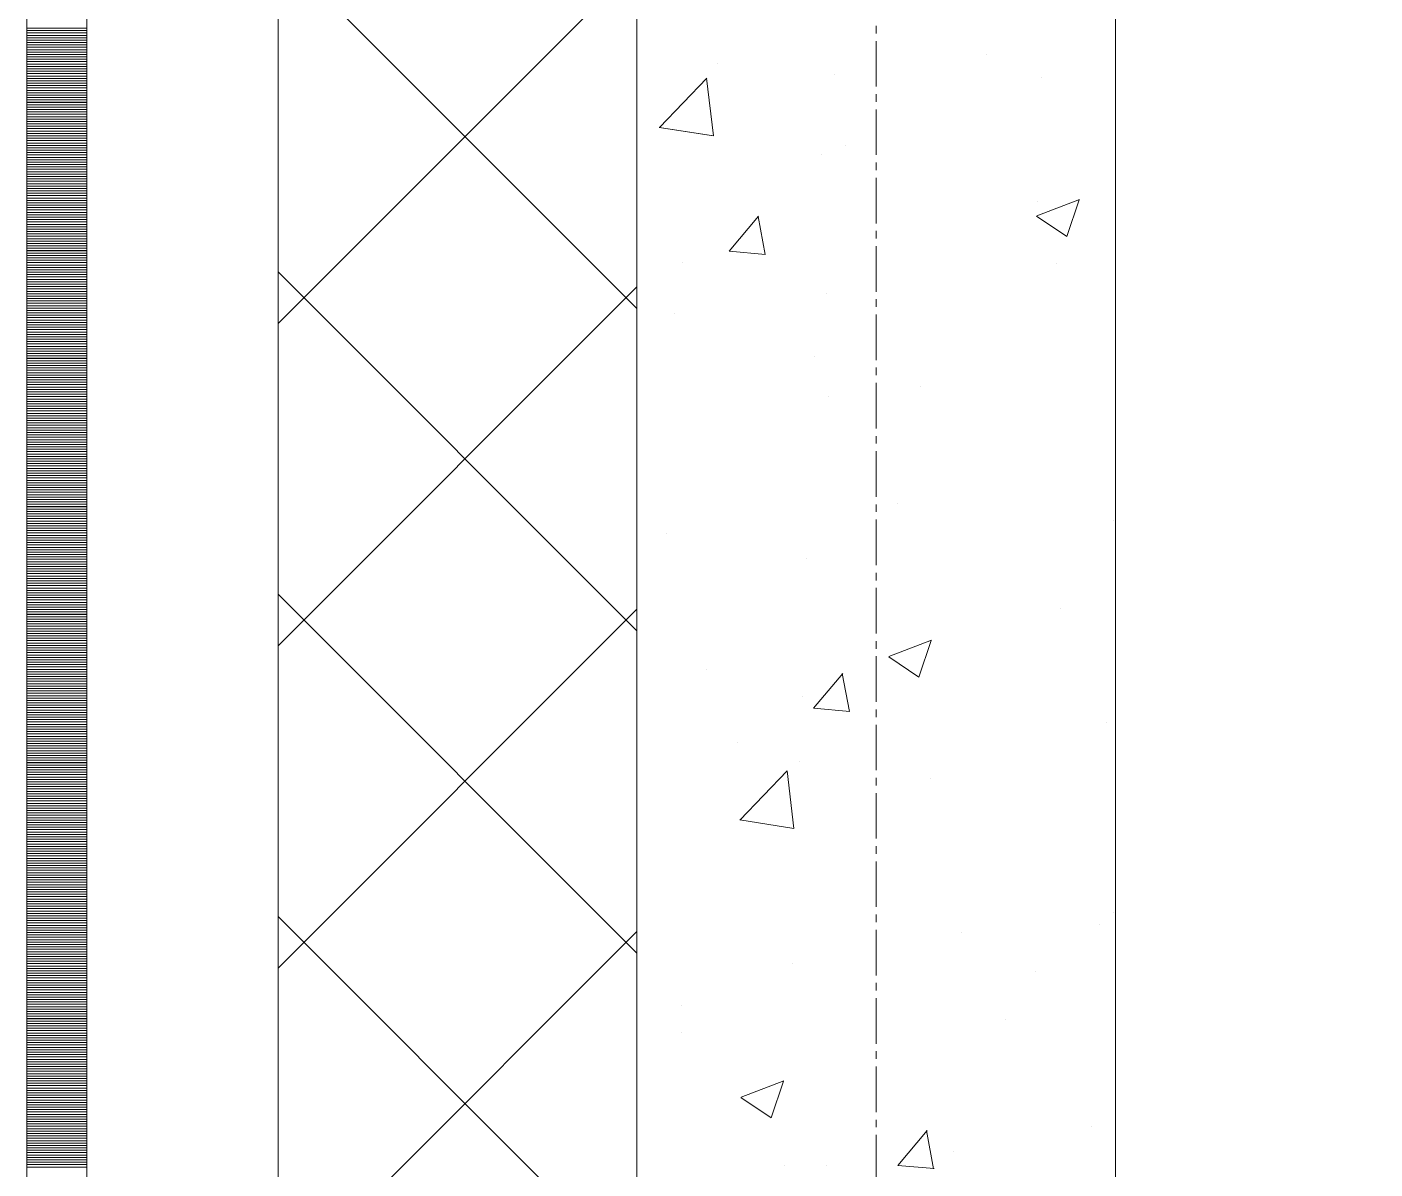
# Model space of a CAD drawing. Header units: millimetres. Extents: x 470010 to 1231400, y -134005 to 421770.
# Drawn here: x 806168 to 806731, y 152996 to 153473 of the extents above; entities that cross this region are included whole.
import ezdxf
from ezdxf.enums import TextEntityAlignment as Align

# ---------------------------------------------------------------- set-up
doc = ezdxf.new("R2010")
doc.units = ezdxf.units.MM
doc.linetypes.add('CENTER2', pattern=[28.575, 19.05, -3.175, 3.175, -3.175])
doc.linetypes.add('DASHED', pattern=[19.05, 12.7, -6.35])
doc.layers.get('Defpoints').update_dxf_attribs({"color": 140})
doc.layers.add('АР_Делит', color=120, linetype='Continuous', lineweight=0, plot=False)
for name, color, linetype, lineweight in [('АР_Стены ПЕНОблок', 52, 'Continuous', 20), ('АР_Тонкая', 254, 'Continuous', 5), ('АР_Утеплитель', 31, 'Continuous', 0), ('АР_Штриховка', 8, 'Continuous', 0)]:
    doc.layers.add(name, color=color, linetype=linetype, lineweight=lineweight)
doc.layers.add('РД_Оси_100', color=7, linetype='Continuous', lineweight=0, true_color=0x525252)
doc.styles.add('style1', font='ARIALN.TTF')

# ---------------------------------------------------------------- blocks, each defined once
blk = doc.blocks.new('СОШ_2200_АР_ОСИ_М100_28.05.24')
at = {"layer": 'АР_Делит', "color": 251, "linetype": 'DASHED', "true_color": 0x636466}
blk.add_lwpolyline([(114955, 135155), (114955, -355), (93595.036, -355), (93595.036, 13855), (94145, 13855), (94145, 68320), (66055, 68320), (66055, 13857.73), (83455, 13857.73), (83455, -355), (45245, -355), (45245, 13145), (44695, 13145), (44695, 26755), (45245, 26755), (45245, 68320), (20455, 68320), (20455, 26755), (27955, 26755), (27955, 13145), (-355, 13145), (-355, 100855)], dxfattribs=at)
at = {"layer": 'РД_Оси_100', "color": 251, "linetype": 'CENTER2', "true_color": 0x636466}
blk.add_line((0, -6155), (0, 139938.679), dxfattribs=at)
blk = doc.blocks.new('A$C9108343f')
at = {"layer": 'АР_Стены ПЕНОблок', "color": 18, "linetype": 'Continuous', "lineweight": 20, "true_color": 0x000000}
for p, q in [((140704.09, 313879.49), (140704.09, 237679.49)), ((140904.09, 237679.49), (140904.09, 313879.49))]:
    blk.add_line(p, q, dxfattribs=at)
at = {"layer": 'АР_Тонкая', "color": 18, "linetype": 'Continuous', "lineweight": 5, "true_color": 0x000000}
for p, q in [((140449.09, 313879.49), (140449.09, 237679.49)), ((140474.09, 313879.49), (140474.09, 237679.49)), ((140474.09, 237679.49), (140474.09, 313879.49)), ((140554.09, 237679.49), (140554.09, 313879.49))]:
    blk.add_line(p, q, dxfattribs=at)
at = {"layer": 'АР_Утеплитель', "color": 18, "linetype": 'Continuous', "lineweight": 0, "true_color": 0x000000}
for p, q in [((140554.09, 313879.49), (140554.09, 237679.49)), ((140704.09, 237679.49), (140704.09, 313879.49))]:
    blk.add_line(p, q, dxfattribs=at)
at = {"layer": 'АР_Штриховка', "color": 18, "linetype": 'Continuous', "lineweight": 0, "true_color": 0x000000}
for p, q in [((140704.09, 253722.06), (140554.09, 253872.06)), ((140554.09, 253715.77), (140704.09, 253865.77)), ((140449.09, 253839.24), (140474.09, 253839.24)), ((140449.09, 253838.24), (140474.09, 253838.24)), ((140449.09, 253837.24), (140474.09, 253837.24)), ((140449.09, 253836.24), (140474.09, 253836.24)), ((140449.09, 253835.24), (140474.09, 253835.24)), ((140449.09, 253834.24), (140474.09, 253834.24)), ((140449.09, 253833.24), (140474.09, 253833.24)), ((140449.09, 253832.24), (140474.09, 253832.24)), ((140449.09, 253831.24), (140474.09, 253831.24)), ((140449.09, 253830.24), (140474.09, 253830.24)), ((140449.09, 253829.24), (140474.09, 253829.24)), ((140449.09, 253828.24), (140474.09, 253828.24)), ((140850.26, 253828.39), (140850.26, 253828.39)), ((140449.09, 253827.24), (140474.09, 253827.24)), ((140449.09, 253826.24), (140474.09, 253826.24)), ((140449.09, 253825.24), (140474.09, 253825.24)), ((140449.09, 253824.24), (140474.09, 253824.24)), ((140449.09, 253823.24), (140474.09, 253823.24)), ((140449.09, 253822.24), (140474.09, 253822.24)), ((140737.58, 253824.49), (140737.58, 253824.49)), ((140449.09, 253821.24), (140474.09, 253821.24)), ((140449.09, 253820.24), (140474.09, 253820.24)), ((140449.09, 253819.24), (140474.09, 253819.24)), ((140449.09, 253818.24), (140474.09, 253818.24)), ((140449.09, 253817.24), (140474.09, 253817.24)), ((140713.47, 253797.7), (140733.26, 253818.32)), ((140736.03, 253794.2), (140733.22, 253818.32)), ((140786.67, 253820.02), (140786.67, 253820.02)), ((140873.17, 253818.76), (140873.17, 253818.76)), ((140449.09, 253816.24), (140474.09, 253816.24)), ((140449.09, 253815.24), (140474.09, 253815.24)), ((140449.09, 253814.24), (140474.09, 253814.24)), ((140449.09, 253813.24), (140474.09, 253813.24)), ((140449.09, 253812.24), (140474.09, 253812.24)), ((140449.09, 253811.24), (140474.09, 253811.24)), ((140449.09, 253810.24), (140474.09, 253810.24)), ((140449.09, 253809.24), (140474.09, 253809.24)), ((140449.09, 253808.24), (140474.09, 253808.24)), ((140449.09, 253807.24), (140474.09, 253807.24)), ((140449.09, 253806.24), (140474.09, 253806.24)), ((140449.09, 253805.24), (140474.09, 253805.24)), ((140449.09, 253804.24), (140474.09, 253804.24)), ((140449.09, 253803.24), (140474.09, 253803.24)), ((140449.09, 253802.24), (140474.09, 253802.24)), ((140449.09, 253801.24), (140474.09, 253801.24)), ((140449.09, 253800.24), (140474.09, 253800.24)), ((140449.09, 253799.24), (140474.09, 253799.24)), ((140449.09, 253798.24), (140474.09, 253798.24)), ((140449.09, 253797.24), (140474.09, 253797.24)), ((140449.09, 253796.24), (140474.09, 253796.24)), ((140449.09, 253795.24), (140474.09, 253795.24)), ((140449.09, 253794.24), (140474.09, 253794.24)), ((140713.45, 253797.76), (140736.04, 253794.26)), ((140449.09, 253793.24), (140474.09, 253793.24)), ((140449.09, 253792.24), (140474.09, 253792.24)), ((140449.09, 253791.24), (140474.09, 253791.24)), ((140449.09, 253790.24), (140474.09, 253790.24)), ((140449.09, 253789.24), (140474.09, 253789.24)), ((140791.14, 253790.37), (140791.14, 253790.37)), ((140449.09, 253788.24), (140474.09, 253788.24)), ((140449.09, 253787.24), (140474.09, 253787.24)), ((140449.09, 253786.24), (140474.09, 253786.24)), ((140449.09, 253785.24), (140474.09, 253785.24)), ((140449.09, 253784.24), (140474.09, 253784.24)), ((140449.09, 253783.24), (140474.09, 253783.24)), ((140781.31, 253786.49), (140781.31, 253786.49)), ((140449.09, 253782.24), (140474.09, 253782.24)), ((140449.09, 253781.24), (140474.09, 253781.24)), ((140449.09, 253780.24), (140474.09, 253780.24)), ((140449.09, 253779.24), (140474.09, 253779.24)), ((140449.09, 253778.24), (140474.09, 253778.24)), ((140449.09, 253777.24), (140474.09, 253777.24)), ((140449.09, 253776.24), (140474.09, 253776.24)), ((140449.09, 253775.24), (140474.09, 253775.24)), ((140449.09, 253774.24), (140474.09, 253774.24)), ((140449.09, 253773.24), (140474.09, 253773.24)), ((140449.09, 253772.24), (140474.09, 253772.24)), ((140449.09, 253771.24), (140474.09, 253771.24)), ((140449.09, 253770.24), (140474.09, 253770.24)), ((140449.09, 253769.24), (140474.09, 253769.24)), ((140449.09, 253768.24), (140474.09, 253768.24)), ((140449.09, 253767.24), (140474.09, 253767.24)), ((140449.09, 253766.24), (140474.09, 253766.24)), ((140871.25, 253760.82), (140889.03, 253767.65)), ((140871.43, 253766.6), (140871.43, 253766.6)), ((140883.8, 253752.11), (140888.95, 253767.46)), ((140449.09, 253765.24), (140474.09, 253765.24)), ((140449.09, 253764.24), (140474.09, 253764.24)), ((140449.09, 253763.24), (140474.09, 253763.24)), ((140449.09, 253762.24), (140474.09, 253762.24)), ((140449.09, 253761.24), (140474.09, 253761.24)), ((140449.09, 253760.24), (140474.09, 253760.24)), ((140742.68, 253746.03), (140754.92, 253760.63)), ((140757.64, 253744.66), (140754.71, 253760.58)), ((140871.16, 253760.64), (140883.8, 253752.12)), ((140449.09, 253759.24), (140474.09, 253759.24)), ((140449.09, 253758.24), (140474.09, 253758.24)), ((140449.09, 253757.24), (140474.09, 253757.24)), ((140449.09, 253756.24), (140474.09, 253756.24)), ((140449.09, 253755.24), (140474.09, 253755.24)), ((140449.09, 253754.24), (140474.09, 253754.24)), ((140449.09, 253753.24), (140474.09, 253753.24)), ((140449.09, 253752.24), (140474.09, 253752.24)), ((140449.09, 253751.24), (140474.09, 253751.24)), ((140449.09, 253750.24), (140474.09, 253750.24)), ((140449.09, 253749.24), (140474.09, 253749.24)), ((140449.09, 253748.24), (140474.09, 253748.24)), ((140449.09, 253747.24), (140474.09, 253747.24)), ((140449.09, 253746.24), (140474.09, 253746.24)), ((140449.09, 253745.24), (140474.09, 253745.24)), ((140449.09, 253744.24), (140474.09, 253744.24)), ((140449.09, 253743.24), (140474.09, 253743.24)), ((140742.67, 253746.02), (140757.86, 253744.7)), ((140449.09, 253742.24), (140474.09, 253742.24)), ((140449.09, 253741.24), (140474.09, 253741.24)), ((140449.09, 253740.24), (140474.09, 253740.24)), ((140449.09, 253739.24), (140474.09, 253739.24)), ((140449.09, 253738.24), (140474.09, 253738.24)), ((140723.3, 253741.17), (140723.3, 253741.17)), ((140879.64, 253740.87), (140879.64, 253740.87)), ((140449.09, 253737.24), (140474.09, 253737.24)), ((140449.09, 253736.24), (140474.09, 253736.24)), ((140449.09, 253735.24), (140474.09, 253735.24)), ((140449.09, 253734.24), (140474.09, 253734.24)), ((140449.09, 253733.24), (140474.09, 253733.24)), ((140449.09, 253732.24), (140474.09, 253732.24)), ((140704.09, 253587.36), (140554.09, 253737.36)), ((140449.09, 253731.24), (140474.09, 253731.24)), ((140449.09, 253730.24), (140474.09, 253730.24)), ((140449.09, 253729.24), (140474.09, 253729.24)), ((140449.09, 253728.24), (140474.09, 253728.24)), ((140449.09, 253727.24), (140474.09, 253727.24)), ((140554.09, 253581.07), (140704.09, 253731.07)), ((140783.44, 253728.21), (140783.44, 253728.21)), ((140449.09, 253726.24), (140474.09, 253726.24)), ((140449.09, 253725.24), (140474.09, 253725.24)), ((140449.09, 253724.24), (140474.09, 253724.24)), ((140449.09, 253723.24), (140474.09, 253723.24)), ((140449.09, 253722.24), (140474.09, 253722.24)), ((140449.09, 253721.24), (140474.09, 253721.24)), ((140449.09, 253720.24), (140474.09, 253720.24)), ((140449.09, 253719.24), (140474.09, 253719.24)), ((140449.09, 253718.24), (140474.09, 253718.24)), ((140449.09, 253717.24), (140474.09, 253717.24)), ((140449.09, 253716.24), (140474.09, 253716.24)), ((140449.09, 253715.24), (140474.09, 253715.24)), ((140719.85, 253719.84), (140719.85, 253719.84)), ((140449.09, 253714.24), (140474.09, 253714.24)), ((140449.09, 253713.24), (140474.09, 253713.24)), ((140449.09, 253712.24), (140474.09, 253712.24)), ((140449.09, 253711.24), (140474.09, 253711.24)), ((140449.09, 253710.24), (140474.09, 253710.24)), ((140449.09, 253709.24), (140474.09, 253709.24)), ((140449.09, 253708.24), (140474.09, 253708.24)), ((140449.09, 253707.24), (140474.09, 253707.24)), ((140449.09, 253706.24), (140474.09, 253706.24)), ((140449.09, 253705.24), (140474.09, 253705.24)), ((140449.09, 253704.24), (140474.09, 253704.24)), ((140449.09, 253703.24), (140474.09, 253703.24)), ((140449.09, 253702.24), (140474.09, 253702.24)), ((140449.09, 253701.24), (140474.09, 253701.24)), ((140449.09, 253700.24), (140474.09, 253700.24)), ((140449.09, 253699.24), (140474.09, 253699.24)), ((140449.09, 253698.24), (140474.09, 253698.24)), ((140778.22, 253701.94), (140778.22, 253701.94)), ((140449.09, 253697.24), (140474.09, 253697.24)), ((140449.09, 253696.24), (140474.09, 253696.24)), ((140449.09, 253695.24), (140474.09, 253695.24)), ((140449.09, 253694.24), (140474.09, 253694.24)), ((140449.09, 253693.24), (140474.09, 253693.24)), ((140449.09, 253692.24), (140474.09, 253692.24)), ((140449.09, 253691.24), (140474.09, 253691.24)), ((140449.09, 253690.24), (140474.09, 253690.24)), ((140449.09, 253689.24), (140474.09, 253689.24)), ((140449.09, 253688.24), (140474.09, 253688.24)), ((140449.09, 253687.24), (140474.09, 253687.24)), ((140822.64, 253689.65), (140822.64, 253689.65)), ((140449.09, 253686.24), (140474.09, 253686.24)), ((140449.09, 253685.24), (140474.09, 253685.24)), ((140449.09, 253684.24), (140474.09, 253684.24)), ((140449.09, 253683.24), (140474.09, 253683.24)), ((140449.09, 253682.24), (140474.09, 253682.24)), ((140449.09, 253681.24), (140474.09, 253681.24)), ((140784.16, 253685.4), (140784.16, 253685.4)), ((140449.09, 253680.24), (140474.09, 253680.24)), ((140449.09, 253679.24), (140474.09, 253679.24)), ((140449.09, 253678.24), (140474.09, 253678.24)), ((140449.09, 253677.24), (140474.09, 253677.24)), ((140449.09, 253676.24), (140474.09, 253676.24)), ((140449.09, 253675.24), (140474.09, 253675.24)), ((140449.09, 253674.24), (140474.09, 253674.24)), ((140449.09, 253673.24), (140474.09, 253673.24)), ((140449.09, 253672.24), (140474.09, 253672.24)), ((140449.09, 253671.24), (140474.09, 253671.24)), ((140449.09, 253670.24), (140474.09, 253670.24)), ((140449.09, 253669.24), (140474.09, 253669.24)), ((140449.09, 253668.24), (140474.09, 253668.24)), ((140449.09, 253667.24), (140474.09, 253667.24)), ((140449.09, 253666.24), (140474.09, 253666.24)), ((140449.09, 253665.24), (140474.09, 253665.24)), ((140449.09, 253664.24), (140474.09, 253664.24)), ((140449.09, 253663.24), (140474.09, 253663.24)), ((140449.09, 253662.24), (140474.09, 253662.24)), ((140449.09, 253661.24), (140474.09, 253661.24)), ((140449.09, 253660.24), (140474.09, 253660.24)), ((140449.09, 253659.24), (140474.09, 253659.24)), ((140449.09, 253658.24), (140474.09, 253658.24)), ((140449.09, 253657.24), (140474.09, 253657.24)), ((140449.09, 253656.24), (140474.09, 253656.24)), ((140449.09, 253655.24), (140474.09, 253655.24)), ((140449.09, 253654.24), (140474.09, 253654.24)), ((140449.09, 253653.24), (140474.09, 253653.24)), ((140449.09, 253652.24), (140474.09, 253652.24)), ((140449.09, 253651.24), (140474.09, 253651.24)), ((140449.09, 253650.24), (140474.09, 253650.24)), ((140449.09, 253649.24), (140474.09, 253649.24)), ((140449.09, 253648.24), (140474.09, 253648.24)), ((140449.09, 253647.24), (140474.09, 253647.24)), ((140449.09, 253646.24), (140474.09, 253646.24)), ((140449.09, 253645.24), (140474.09, 253645.24)), ((140449.09, 253644.24), (140474.09, 253644.24)), ((140449.09, 253643.24), (140474.09, 253643.24)), ((140449.09, 253642.24), (140474.09, 253642.24)), ((140449.09, 253641.24), (140474.09, 253641.24)), ((140449.09, 253640.24), (140474.09, 253640.24)), ((140449.09, 253639.24), (140474.09, 253639.24)), ((140449.09, 253638.24), (140474.09, 253638.24)), ((140449.09, 253637.24), (140474.09, 253637.24)), ((140449.09, 253636.24), (140474.09, 253636.24)), ((140812.82, 253640.69), (140812.82, 253640.69)), ((140449.09, 253635.24), (140474.09, 253635.24)), ((140449.09, 253634.24), (140474.09, 253634.24)), ((140449.09, 253633.24), (140474.09, 253633.24)), ((140449.09, 253632.24), (140474.09, 253632.24)), ((140449.09, 253631.24), (140474.09, 253631.24)), ((140903.43, 253633.64), (140903.43, 253633.64)), ((140449.09, 253630.24), (140474.09, 253630.24)), ((140449.09, 253629.24), (140474.09, 253629.24)), ((140449.09, 253628.24), (140474.09, 253628.24)), ((140449.09, 253627.24), (140474.09, 253627.24)), ((140449.09, 253626.24), (140474.09, 253626.24)), ((140449.09, 253625.24), (140474.09, 253625.24)), ((140716.62, 253628.03), (140716.62, 253628.03)), ((140449.09, 253624.24), (140474.09, 253624.24)), ((140449.09, 253623.24), (140474.09, 253623.24)), ((140449.09, 253622.24), (140474.09, 253622.24)), ((140449.09, 253621.24), (140474.09, 253621.24)), ((140449.09, 253620.24), (140474.09, 253620.24)), ((140449.09, 253619.24), (140474.09, 253619.24)), ((140449.09, 253618.24), (140474.09, 253618.24)), ((140449.09, 253617.24), (140474.09, 253617.24)), ((140449.09, 253616.24), (140474.09, 253616.24)), ((140449.09, 253615.24), (140474.09, 253615.24)), ((140449.09, 253614.24), (140474.09, 253614.24)), ((140775.13, 253617.38), (140775.13, 253617.38)), ((140449.09, 253613.24), (140474.09, 253613.24)), ((140449.09, 253612.24), (140474.09, 253612.24)), ((140449.09, 253611.24), (140474.09, 253611.24)), ((140449.09, 253610.24), (140474.09, 253610.24)), ((140449.09, 253609.24), (140474.09, 253609.24)), ((140449.09, 253608.24), (140474.09, 253608.24)), ((140449.09, 253607.24), (140474.09, 253607.24)), ((140449.09, 253606.24), (140474.09, 253606.24)), ((140449.09, 253605.24), (140474.09, 253605.24)), ((140449.09, 253604.24), (140474.09, 253604.24)), ((140449.09, 253603.24), (140474.09, 253603.24)), ((140704.09, 253452.65), (140554.09, 253602.65)), ((140449.09, 253602.24), (140474.09, 253602.24)), ((140449.09, 253601.24), (140474.09, 253601.24)), ((140449.09, 253600.24), (140474.09, 253600.24)), ((140449.09, 253599.24), (140474.09, 253599.24)), ((140449.09, 253598.24), (140474.09, 253598.24)), ((140449.09, 253597.24), (140474.09, 253597.24)), ((140449.09, 253596.24), (140474.09, 253596.24)), ((140449.09, 253595.24), (140474.09, 253595.24)), ((140449.09, 253594.24), (140474.09, 253594.24)), ((140449.09, 253593.24), (140474.09, 253593.24)), ((140449.09, 253592.24), (140474.09, 253592.24)), ((140449.09, 253591.24), (140474.09, 253591.24)), ((140554.09, 253446.37), (140704.09, 253596.37)), ((140881.17, 253596.51), (140881.17, 253596.51)), ((140449.09, 253590.24), (140474.09, 253590.24)), ((140449.09, 253589.24), (140474.09, 253589.24)), ((140449.09, 253588.24), (140474.09, 253588.24)), ((140449.09, 253587.24), (140474.09, 253587.24)), ((140449.09, 253586.24), (140474.09, 253586.24)), ((140449.09, 253585.24), (140474.09, 253585.24)), ((140449.09, 253584.24), (140474.09, 253584.24)), ((140449.09, 253583.24), (140474.09, 253583.24)), ((140449.09, 253582.24), (140474.09, 253582.24)), ((140449.09, 253581.24), (140474.09, 253581.24)), ((140449.09, 253580.24), (140474.09, 253580.24)), ((140809.44, 253576.64), (140827.23, 253583.46)), ((140822, 253567.93), (140827.15, 253583.28)), ((140449.09, 253579.24), (140474.09, 253579.24)), ((140449.09, 253578.24), (140474.09, 253578.24)), ((140449.09, 253577.24), (140474.09, 253577.24)), ((140449.09, 253576.24), (140474.09, 253576.24)), ((140449.09, 253575.24), (140474.09, 253575.24)), ((140449.09, 253574.24), (140474.09, 253574.24)), ((140809.36, 253576.45), (140821.99, 253567.93)), ((140449.09, 253573.24), (140474.09, 253573.24)), ((140449.09, 253572.24), (140474.09, 253572.24)), ((140449.09, 253571.24), (140474.09, 253571.24)), ((140449.09, 253570.24), (140474.09, 253570.24)), ((140449.09, 253569.24), (140474.09, 253569.24)), ((140733.04, 253571.09), (140733.04, 253571.09)), ((140777.92, 253554.98), (140790.16, 253569.57)), ((140792.89, 253553.6), (140789.95, 253569.52)), ((140449.09, 253568.24), (140474.09, 253568.24)), ((140449.09, 253567.24), (140474.09, 253567.24)), ((140449.09, 253566.24), (140474.09, 253566.24)), ((140449.09, 253565.24), (140474.09, 253565.24)), ((140449.09, 253564.24), (140474.09, 253564.24)), ((140449.09, 253563.24), (140474.09, 253563.24)), ((140449.09, 253562.24), (140474.09, 253562.24)), ((140449.09, 253561.24), (140474.09, 253561.24)), ((140449.09, 253560.24), (140474.09, 253560.24)), ((140449.09, 253559.24), (140474.09, 253559.24)), ((140449.09, 253558.24), (140474.09, 253558.24)), ((140449.09, 253557.24), (140474.09, 253557.24)), ((140773.18, 253559.86), (140773.18, 253559.86)), ((140449.09, 253556.24), (140474.09, 253556.24)), ((140449.09, 253555.24), (140474.09, 253555.24)), ((140449.09, 253554.24), (140474.09, 253554.24)), ((140449.09, 253553.24), (140474.09, 253553.24)), ((140449.09, 253552.24), (140474.09, 253552.24)), ((140777.92, 253554.97), (140793.1, 253553.64)), ((140449.09, 253551.24), (140474.09, 253551.24)), ((140449.09, 253550.24), (140474.09, 253550.24)), ((140449.09, 253549.24), (140474.09, 253549.24)), ((140449.09, 253548.24), (140474.09, 253548.24)), ((140449.09, 253547.24), (140474.09, 253547.24)), ((140449.09, 253546.24), (140474.09, 253546.24)), ((140900.34, 253549.09), (140900.34, 253549.09)), ((140449.09, 253545.24), (140474.09, 253545.24)), ((140449.09, 253544.24), (140474.09, 253544.24)), ((140449.09, 253543.24), (140474.09, 253543.24)), ((140449.09, 253542.24), (140474.09, 253542.24)), ((140449.09, 253541.24), (140474.09, 253541.24)), ((140746, 253540.51), (140746, 253540.51)), ((140449.09, 253540.24), (140474.09, 253540.24)), ((140449.09, 253539.24), (140474.09, 253539.24)), ((140449.09, 253538.24), (140474.09, 253538.24)), ((140449.09, 253537.24), (140474.09, 253537.24)), ((140449.09, 253536.24), (140474.09, 253536.24)), ((140449.09, 253535.24), (140474.09, 253535.24)), ((140449.09, 253534.24), (140474.09, 253534.24)), ((140449.09, 253533.24), (140474.09, 253533.24)), ((140449.09, 253532.24), (140474.09, 253532.24)), ((140449.09, 253531.24), (140474.09, 253531.24)), ((140449.09, 253530.24), (140474.09, 253530.24)), ((140449.09, 253529.24), (140474.09, 253529.24)), ((140772.04, 253532.83), (140772.04, 253532.83)), ((140449.09, 253528.24), (140474.09, 253528.24)), ((140449.09, 253527.24), (140474.09, 253527.24)), ((140449.09, 253526.24), (140474.09, 253526.24)), ((140449.09, 253525.24), (140474.09, 253525.24)), ((140449.09, 253524.24), (140474.09, 253524.24)), ((140747.15, 253508.23), (140766.93, 253528.85)), ((140769.7, 253504.73), (140766.89, 253528.85)), ((140826.73, 253525.74), (140826.73, 253525.74)), ((140449.09, 253523.24), (140474.09, 253523.24)), ((140449.09, 253522.24), (140474.09, 253522.24)), ((140449.09, 253521.24), (140474.09, 253521.24)), ((140449.09, 253520.24), (140474.09, 253520.24)), ((140449.09, 253519.24), (140474.09, 253519.24)), ((140449.09, 253518.24), (140474.09, 253518.24)), ((140449.09, 253517.24), (140474.09, 253517.24)), ((140449.09, 253516.24), (140474.09, 253516.24)), ((140449.09, 253515.24), (140474.09, 253515.24)), ((140449.09, 253514.24), (140474.09, 253514.24)), ((140449.09, 253513.24), (140474.09, 253513.24)), ((140449.09, 253512.24), (140474.09, 253512.24)), ((140449.09, 253511.24), (140474.09, 253511.24)), ((140449.09, 253510.24), (140474.09, 253510.24)), ((140449.09, 253509.24), (140474.09, 253509.24)), ((140449.09, 253508.24), (140474.09, 253508.24)), ((140449.09, 253507.24), (140474.09, 253507.24)), ((140747.12, 253508.29), (140769.71, 253504.79)), ((140449.09, 253506.24), (140474.09, 253506.24)), ((140449.09, 253505.24), (140474.09, 253505.24)), ((140449.09, 253504.24), (140474.09, 253504.24)), ((140449.09, 253503.24), (140474.09, 253503.24)), ((140449.09, 253502.24), (140474.09, 253502.24)), ((140449.09, 253501.24), (140474.09, 253501.24)), ((140449.09, 253500.24), (140474.09, 253500.24)), ((140449.09, 253499.24), (140474.09, 253499.24)), ((140449.09, 253498.24), (140474.09, 253498.24)), ((140449.09, 253497.24), (140474.09, 253497.24)), ((140449.09, 253496.24), (140474.09, 253496.24)), ((140449.09, 253495.24), (140474.09, 253495.24)), ((140449.09, 253494.24), (140474.09, 253494.24)), ((140449.09, 253493.24), (140474.09, 253493.24)), ((140449.09, 253492.24), (140474.09, 253492.24)), ((140449.09, 253491.24), (140474.09, 253491.24)), ((140449.09, 253490.24), (140474.09, 253490.24)), ((140449.09, 253489.24), (140474.09, 253489.24)), ((140449.09, 253488.24), (140474.09, 253488.24)), ((140449.09, 253487.24), (140474.09, 253487.24)), ((140449.09, 253486.24), (140474.09, 253486.24)), ((140449.09, 253485.24), (140474.09, 253485.24)), ((140449.09, 253484.24), (140474.09, 253484.24)), ((140449.09, 253483.24), (140474.09, 253483.24)), ((140449.09, 253482.24), (140474.09, 253482.24)), ((140449.09, 253481.24), (140474.09, 253481.24)), ((140449.09, 253480.24), (140474.09, 253480.24)), ((140449.09, 253479.24), (140474.09, 253479.24)), ((140449.09, 253478.24), (140474.09, 253478.24)), ((140449.09, 253477.24), (140474.09, 253477.24)), ((140449.09, 253476.24), (140474.09, 253476.24)), ((140449.09, 253475.24), (140474.09, 253475.24)), ((140449.09, 253474.24), (140474.09, 253474.24)), ((140449.09, 253473.24), (140474.09, 253473.24)), ((140449.09, 253472.24), (140474.09, 253472.24)), ((140449.09, 253471.24), (140474.09, 253471.24)), ((140449.09, 253470.24), (140474.09, 253470.24)), ((140449.09, 253469.24), (140474.09, 253469.24)), ((140449.09, 253468.24), (140474.09, 253468.24)), ((140449.09, 253467.24), (140474.09, 253467.24)), ((140704.09, 253317.95), (140554.09, 253467.95)), ((140903.18, 253469.82), (140903.18, 253469.82)), ((140449.09, 253466.24), (140474.09, 253466.24)), ((140449.09, 253465.24), (140474.09, 253465.24)), ((140449.09, 253464.24), (140474.09, 253464.24)), ((140449.09, 253463.24), (140474.09, 253463.24)), ((140449.09, 253462.24), (140474.09, 253462.24)), ((140554.09, 253311.66), (140704.09, 253461.66)), ((140839.59, 253461.45), (140839.59, 253461.45)), ((140897.25, 253464.53), (140897.25, 253464.53)), ((140449.09, 253461.24), (140474.09, 253461.24)), ((140449.09, 253460.24), (140474.09, 253460.24)), ((140449.09, 253459.24), (140474.09, 253459.24)), ((140449.09, 253458.24), (140474.09, 253458.24)), ((140449.09, 253457.24), (140474.09, 253457.24)), ((140449.09, 253456.24), (140474.09, 253456.24)), ((140449.09, 253455.24), (140474.09, 253455.24)), ((140449.09, 253454.24), (140474.09, 253454.24)), ((140449.09, 253453.24), (140474.09, 253453.24)), ((140449.09, 253452.24), (140474.09, 253452.24)), ((140449.09, 253451.24), (140474.09, 253451.24)), ((140449.09, 253450.24), (140474.09, 253450.24)), ((140449.09, 253449.24), (140474.09, 253449.24)), ((140449.09, 253448.24), (140474.09, 253448.24)), ((140449.09, 253447.24), (140474.09, 253447.24)), ((140449.09, 253446.24), (140474.09, 253446.24)), ((140449.09, 253445.24), (140474.09, 253445.24)), ((140768.95, 253448.27), (140768.95, 253448.27)), ((140870.68, 253444.96), (140870.68, 253444.96)), ((140449.09, 253444.24), (140474.09, 253444.24)), ((140449.09, 253443.24), (140474.09, 253443.24)), ((140449.09, 253442.24), (140474.09, 253442.24)), ((140449.09, 253441.24), (140474.09, 253441.24)), ((140449.09, 253440.24), (140474.09, 253440.24)), ((140449.09, 253439.24), (140474.09, 253439.24)), ((140449.09, 253438.24), (140474.09, 253438.24)), ((140449.09, 253437.24), (140474.09, 253437.24)), ((140449.09, 253436.24), (140474.09, 253436.24)), ((140449.09, 253435.24), (140474.09, 253435.24)), ((140449.09, 253434.24), (140474.09, 253434.24)), ((140449.09, 253433.24), (140474.09, 253433.24)), ((140449.09, 253432.24), (140474.09, 253432.24)), ((140449.09, 253431.24), (140474.09, 253431.24)), ((140449.09, 253430.24), (140474.09, 253430.24)), ((140449.09, 253429.24), (140474.09, 253429.24)), ((140449.09, 253428.24), (140474.09, 253428.24)), ((140722.65, 253430.75), (140722.65, 253430.75)), ((140449.09, 253427.24), (140474.09, 253427.24)), ((140449.09, 253426.24), (140474.09, 253426.24)), ((140449.09, 253425.24), (140474.09, 253425.24)), ((140449.09, 253424.24), (140474.09, 253424.24)), ((140449.09, 253423.24), (140474.09, 253423.24)), ((140449.09, 253422.24), (140474.09, 253422.24)), ((140858.24, 253425.02), (140858.24, 253425.02)), ((140449.09, 253421.24), (140474.09, 253421.24)), ((140449.09, 253420.24), (140474.09, 253420.24)), ((140449.09, 253419.24), (140474.09, 253419.24)), ((140449.09, 253418.24), (140474.09, 253418.24)), ((140449.09, 253417.24), (140474.09, 253417.24)), ((140722.55, 253419.54), (140722.55, 253419.54)), ((140449.09, 253416.24), (140474.09, 253416.24)), ((140449.09, 253415.24), (140474.09, 253415.24)), ((140449.09, 253414.24), (140474.09, 253414.24)), ((140449.09, 253413.24), (140474.09, 253413.24)), ((140449.09, 253412.24), (140474.09, 253412.24)), ((140449.09, 253411.24), (140474.09, 253411.24)), ((140449.09, 253410.24), (140474.09, 253410.24)), ((140449.09, 253409.24), (140474.09, 253409.24)), ((140449.09, 253408.24), (140474.09, 253408.24)), ((140449.09, 253407.24), (140474.09, 253407.24)), ((140449.09, 253406.24), (140474.09, 253406.24)), ((140449.09, 253405.24), (140474.09, 253405.24)), ((140449.09, 253404.24), (140474.09, 253404.24)), ((140449.09, 253403.24), (140474.09, 253403.24)), ((140449.09, 253402.24), (140474.09, 253402.24)), ((140449.09, 253401.24), (140474.09, 253401.24)), ((140449.09, 253400.24), (140474.09, 253400.24)), ((140449.09, 253399.24), (140474.09, 253399.24)), ((140449.09, 253398.24), (140474.09, 253398.24)), ((140449.09, 253397.24), (140474.09, 253397.24)), ((140449.09, 253396.24), (140474.09, 253396.24)), ((140449.09, 253395.24), (140474.09, 253395.24)), ((140449.09, 253394.24), (140474.09, 253394.24)), ((140747.64, 253392.45), (140765.43, 253399.28)), ((140760.2, 253383.74), (140765.35, 253399.09)), ((140449.09, 253393.24), (140474.09, 253393.24)), ((140449.09, 253392.24), (140474.09, 253392.24)), ((140449.09, 253391.24), (140474.09, 253391.24)), ((140449.09, 253390.24), (140474.09, 253390.24)), ((140449.09, 253389.24), (140474.09, 253389.24)), ((140449.09, 253388.24), (140474.09, 253388.24)), ((140747.56, 253392.26), (140760.19, 253383.74)), ((140449.09, 253387.24), (140474.09, 253387.24)), ((140449.09, 253386.24), (140474.09, 253386.24)), ((140449.09, 253385.24), (140474.09, 253385.24)), ((140449.09, 253384.24), (140474.09, 253384.24)), ((140449.09, 253383.24), (140474.09, 253383.24)), ((140449.09, 253382.24), (140474.09, 253382.24)), ((140449.09, 253381.24), (140474.09, 253381.24)), ((140449.09, 253380.24), (140474.09, 253380.24)), ((140449.09, 253379.24), (140474.09, 253379.24)), ((140449.09, 253378.24), (140474.09, 253378.24)), ((140449.09, 253377.24), (140474.09, 253377.24)), ((140813.16, 253363.92), (140825.41, 253378.51)), ((140828.13, 253362.54), (140825.19, 253378.46)), ((140894.16, 253379.98), (140894.16, 253379.98)), ((140449.09, 253376.24), (140474.09, 253376.24)), ((140449.09, 253375.24), (140474.09, 253375.24)), ((140449.09, 253374.24), (140474.09, 253374.24)), ((140449.09, 253373.24), (140474.09, 253373.24)), ((140449.09, 253372.24), (140474.09, 253372.24)), ((140449.09, 253371.24), (140474.09, 253371.24)), ((140449.09, 253370.24), (140474.09, 253370.24)), ((140449.09, 253369.24), (140474.09, 253369.24)), ((140449.09, 253368.24), (140474.09, 253368.24)), ((140449.09, 253367.24), (140474.09, 253367.24)), ((140449.09, 253366.24), (140474.09, 253366.24)), ((140836.36, 253369.64), (140836.36, 253369.64)), ((140449.09, 253365.24), (140474.09, 253365.24)), ((140449.09, 253364.24), (140474.09, 253364.24)), ((140449.09, 253363.24), (140474.09, 253363.24)), ((140765.86, 253363.72), (140765.86, 253363.72)), ((140783.41, 253363.77), (140783.41, 253363.77)), ((140813.16, 253363.91), (140828.34, 253362.58))]:
    blk.add_line(p, q, dxfattribs=at)
at = {"layer": 'РД_Оси_100'}
blk.add_blockref('СОШ_2200_АР_ОСИ_М100_28.05.24', (140804.09, 223079.49), dxfattribs=at)
at = {"layer": 'Defpoints', "color": 18, "true_color": 0x000000, "style": 'style1'}
for p in [(143949.34, 316089.12), (143974.98, 281639.5), (143890.4, 273244.71), (143839.99, 264276.81), (143967.75, 254892.38), (12251.96, 104178.14), (12382.58, 96023.14)]:
    blk.add_attdef('АР-ПОМЕЩЕНИЕ:НАИМЕНОВАНИЕ', text='', height=100, dxfattribs=at).set_placement(p, align=Align.MIDDLE)
at = {"layer": 'Defpoints', "color": 18, "true_color": 0x000000, "style": 'style1', "flags": 8}
for p in [(143951.3, 279099.09), (143848.34, 269251.11), (143875.33, 260094.25), (144049.74, 250824.7), (163419.28, 238153.36), (155897.46, 237965.97), (183037.2, 237965.97), (143342.94, 237876.19)]:
    blk.add_attdef('АР-ПОМЕЩЕНИЕ:НАИМЕНОВАНИЕ', text='', height=100, dxfattribs=at).set_placement(p, align=Align.MIDDLE)

msp = doc.modelspace()

# ---------------------------------------------------------------- linework, layer by layer
at = {"layer": 'АР_Стены ПЕНОблок', "color": 18, "linetype": 'Continuous', "lineweight": 20, "true_color": 0x000000}
for p, q in [((806422.706, 213513.251), (806422.706, 137313.251)), ((806622.706, 137313.251), (806622.706, 213513.251))]:
    msp.add_line(p, q, dxfattribs=at)
at = {"layer": 'АР_Тонкая', "color": 18, "linetype": 'Continuous', "lineweight": 5, "true_color": 0x000000}
for p, q in [((806167.706, 213513.251), (806167.706, 137313.251)), ((806192.706, 213513.251), (806192.706, 137313.251)), ((806192.706, 137313.251), (806192.706, 213513.251)), ((806272.706, 137313.251), (806272.706, 213513.251))]:
    msp.add_line(p, q, dxfattribs=at)
at = {"layer": 'АР_Утеплитель', "color": 18, "linetype": 'Continuous', "lineweight": 0, "true_color": 0x000000}
for p, q in [((806272.706, 213513.251), (806272.706, 137313.251)), ((806422.706, 137313.251), (806422.706, 213513.251))]:
    msp.add_line(p, q, dxfattribs=at)
at = {"layer": 'АР_Штриховка', "color": 18, "linetype": 'Continuous', "lineweight": 0, "true_color": 0x000000}
for p, q in [((806422.706, 153355.819), (806272.706, 153505.819)), ((806272.706, 153349.532), (806422.706, 153499.532)), ((806167.706, 153473), (806192.706, 153473)), ((806167.706, 153472), (806192.706, 153472)), ((806167.706, 153471), (806192.706, 153471)), ((806167.706, 153470), (806192.706, 153470)), ((806167.706, 153469), (806192.706, 153469)), ((806167.706, 153468), (806192.706, 153468)), ((806167.706, 153467), (806192.706, 153467)), ((806167.706, 153466), (806192.706, 153466)), ((806167.706, 153465), (806192.706, 153465)), ((806167.706, 153464), (806192.706, 153464)), ((806167.706, 153463), (806192.706, 153463)), ((806167.706, 153462), (806192.706, 153462)), ((806167.706, 153461), (806192.706, 153461)), ((806167.706, 153460), (806192.706, 153460)), ((806167.706, 153459), (806192.706, 153459)), ((806167.706, 153458), (806192.706, 153458)), ((806167.706, 153457), (806192.706, 153457)), ((806167.706, 153456), (806192.706, 153456)), ((806167.706, 153455), (806192.706, 153455)), ((806167.706, 153454), (806192.706, 153454)), ((806167.706, 153453), (806192.706, 153453)), ((806167.706, 153452), (806192.706, 153452)), ((806167.706, 153451), (806192.706, 153451)), ((806167.706, 153450), (806192.706, 153450)), ((806167.706, 153449), (806192.706, 153449)), ((806432.085, 153431.461), (806451.869, 153452.08)), ((806454.638, 153427.953), (806451.832, 153452.076)), ((806167.706, 153448), (806192.706, 153448)), ((806167.706, 153447), (806192.706, 153447)), ((806167.706, 153446), (806192.706, 153446)), ((806167.706, 153445), (806192.706, 153445)), ((806167.706, 153444), (806192.706, 153444)), ((806167.706, 153443), (806192.706, 153443)), ((806167.706, 153442), (806192.706, 153442)), ((806167.706, 153441), (806192.706, 153441)), ((806167.706, 153440), (806192.706, 153440)), ((806167.706, 153439), (806192.706, 153439)), ((806167.706, 153438), (806192.706, 153438)), ((806167.706, 153437), (806192.706, 153437)), ((806167.706, 153436), (806192.706, 153436)), ((806167.706, 153435), (806192.706, 153435)), ((806167.706, 153434), (806192.706, 153434)), ((806167.706, 153433), (806192.706, 153433)), ((806167.706, 153432), (806192.706, 153432)), ((806167.706, 153431), (806192.706, 153431)), ((806167.706, 153430), (806192.706, 153430)), ((806167.706, 153429), (806192.706, 153429)), ((806167.706, 153428), (806192.706, 153428)), ((806167.706, 153427), (806192.706, 153427)), ((806167.706, 153426), (806192.706, 153426)), ((806432.058, 153431.518), (806454.648, 153428.015)), ((806167.706, 153425), (806192.706, 153425)), ((806167.706, 153424), (806192.706, 153424)), ((806167.706, 153423), (806192.706, 153423)), ((806167.706, 153422), (806192.706, 153422)), ((806167.706, 153421), (806192.706, 153421)), ((806167.706, 153420), (806192.706, 153420)), ((806167.706, 153419), (806192.706, 153419)), ((806167.706, 153418), (806192.706, 153418)), ((806167.706, 153417), (806192.706, 153417)), ((806167.706, 153416), (806192.706, 153416)), ((806167.706, 153415), (806192.706, 153415)), ((806167.706, 153414), (806192.706, 153414)), ((806167.706, 153413), (806192.706, 153413)), ((806167.706, 153412), (806192.706, 153412)), ((806167.706, 153411), (806192.706, 153411)), ((806167.706, 153410), (806192.706, 153410)), ((806167.706, 153409), (806192.706, 153409)), ((806167.706, 153408), (806192.706, 153408)), ((806167.706, 153407), (806192.706, 153407)), ((806167.706, 153406), (806192.706, 153406)), ((806167.706, 153405), (806192.706, 153405)), ((806167.706, 153404), (806192.706, 153404)), ((806167.706, 153403), (806192.706, 153403)), ((806167.706, 153402), (806192.706, 153402)), ((806167.706, 153401), (806192.706, 153401)), ((806167.706, 153400), (806192.706, 153400)), ((806167.706, 153399), (806192.706, 153399)), ((806167.706, 153398), (806192.706, 153398)), ((806589.858, 153394.583), (806607.643, 153401.41)), ((806602.414, 153385.872), (806607.565, 153401.221)), ((806167.706, 153397), (806192.706, 153397)), ((806167.706, 153396), (806192.706, 153396)), ((806167.706, 153395), (806192.706, 153395)), ((806167.706, 153394), (806192.706, 153394)), ((806167.706, 153393), (806192.706, 153393)), ((806461.288, 153379.792), (806473.533, 153394.385)), ((806476.255, 153378.414), (806473.318, 153394.336)), ((806589.773, 153394.395), (806602.408, 153385.873)), ((806167.706, 153392), (806192.706, 153392)), ((806167.706, 153391), (806192.706, 153391)), ((806167.706, 153390), (806192.706, 153390)), ((806167.706, 153389), (806192.706, 153389)), ((806167.706, 153388), (806192.706, 153388)), ((806167.706, 153387), (806192.706, 153387)), ((806167.706, 153386), (806192.706, 153386)), ((806167.706, 153385), (806192.706, 153385)), ((806167.706, 153384), (806192.706, 153384)), ((806167.706, 153383), (806192.706, 153383)), ((806167.706, 153382), (806192.706, 153382)), ((806167.706, 153381), (806192.706, 153381)), ((806167.706, 153380), (806192.706, 153380)), ((806167.706, 153379), (806192.706, 153379)), ((806167.706, 153378), (806192.706, 153378)), ((806167.706, 153377), (806192.706, 153377)), ((806167.706, 153376), (806192.706, 153376)), ((806461.287, 153379.782), (806476.469, 153378.454)), ((806167.706, 153375), (806192.706, 153375)), ((806167.706, 153374), (806192.706, 153374)), ((806167.706, 153373), (806192.706, 153373)), ((806167.706, 153372), (806192.706, 153372)), ((806167.706, 153371), (806192.706, 153371)), ((806167.706, 153370), (806192.706, 153370)), ((806422.706, 153221.115), (806272.706, 153371.115)), ((806167.706, 153369), (806192.706, 153369)), ((806167.706, 153368), (806192.706, 153368)), ((806167.706, 153367), (806192.706, 153367)), ((806167.706, 153366), (806192.706, 153366)), ((806167.706, 153365), (806192.706, 153365)), ((806272.706, 153214.829), (806422.706, 153364.829)), ((806167.706, 153364), (806192.706, 153364)), ((806167.706, 153363), (806192.706, 153363)), ((806167.706, 153362), (806192.706, 153362)), ((806167.706, 153361), (806192.706, 153361)), ((806167.706, 153360), (806192.706, 153360)), ((806167.706, 153359), (806192.706, 153359)), ((806167.706, 153358), (806192.706, 153358)), ((806167.706, 153357), (806192.706, 153357)), ((806167.706, 153356), (806192.706, 153356)), ((806167.706, 153355), (806192.706, 153355)), ((806167.706, 153354), (806192.706, 153354)), ((806167.706, 153353), (806192.706, 153353)), ((806167.706, 153352), (806192.706, 153352)), ((806167.706, 153351), (806192.706, 153351)), ((806167.706, 153350), (806192.706, 153350)), ((806167.706, 153349), (806192.706, 153349)), ((806167.706, 153348), (806192.706, 153348)), ((806167.706, 153347), (806192.706, 153347)), ((806167.706, 153346), (806192.706, 153346)), ((806167.706, 153345), (806192.706, 153345)), ((806167.706, 153344), (806192.706, 153344)), ((806167.706, 153343), (806192.706, 153343)), ((806167.706, 153342), (806192.706, 153342)), ((806167.706, 153341), (806192.706, 153341)), ((806167.706, 153340), (806192.706, 153340)), ((806167.706, 153339), (806192.706, 153339)), ((806167.706, 153338), (806192.706, 153338)), ((806167.706, 153337), (806192.706, 153337)), ((806167.706, 153336), (806192.706, 153336)), ((806167.706, 153335), (806192.706, 153335)), ((806167.706, 153334), (806192.706, 153334)), ((806167.706, 153333), (806192.706, 153333)), ((806167.706, 153332), (806192.706, 153332)), ((806167.706, 153331), (806192.706, 153331)), ((806167.706, 153330), (806192.706, 153330)), ((806167.706, 153329), (806192.706, 153329)), ((806167.706, 153328), (806192.706, 153328)), ((806167.706, 153327), (806192.706, 153327)), ((806167.706, 153326), (806192.706, 153326)), ((806167.706, 153325), (806192.706, 153325)), ((806167.706, 153324), (806192.706, 153324)), ((806167.706, 153323), (806192.706, 153323)), ((806167.706, 153322), (806192.706, 153322)), ((806167.706, 153321), (806192.706, 153321)), ((806167.706, 153320), (806192.706, 153320)), ((806167.706, 153319), (806192.706, 153319)), ((806167.706, 153318), (806192.706, 153318)), ((806167.706, 153317), (806192.706, 153317)), ((806167.706, 153316), (806192.706, 153316)), ((806167.706, 153315), (806192.706, 153315)), ((806167.706, 153314), (806192.706, 153314)), ((806167.706, 153313), (806192.706, 153313)), ((806167.706, 153312), (806192.706, 153312)), ((806167.706, 153311), (806192.706, 153311)), ((806167.706, 153310), (806192.706, 153310)), ((806167.706, 153309), (806192.706, 153309)), ((806167.706, 153308), (806192.706, 153308)), ((806167.706, 153307), (806192.706, 153307)), ((806167.706, 153306), (806192.706, 153306)), ((806167.706, 153305), (806192.706, 153305)), ((806167.706, 153304), (806192.706, 153304)), ((806167.706, 153303), (806192.706, 153303)), ((806167.706, 153302), (806192.706, 153302)), ((806167.706, 153301), (806192.706, 153301)), ((806167.706, 153300), (806192.706, 153300)), ((806167.706, 153299), (806192.706, 153299)), ((806167.706, 153298), (806192.706, 153298)), ((806167.706, 153297), (806192.706, 153297)), ((806167.706, 153296), (806192.706, 153296)), ((806167.706, 153295), (806192.706, 153295)), ((806167.706, 153294), (806192.706, 153294)), ((806167.706, 153293), (806192.706, 153293)), ((806167.706, 153292), (806192.706, 153292)), ((806167.706, 153291), (806192.706, 153291)), ((806167.706, 153290), (806192.706, 153290)), ((806167.706, 153289), (806192.706, 153289)), ((806167.706, 153288), (806192.706, 153288)), ((806167.706, 153287), (806192.706, 153287)), ((806167.706, 153286), (806192.706, 153286)), ((806167.706, 153285), (806192.706, 153285)), ((806167.706, 153284), (806192.706, 153284)), ((806167.706, 153283), (806192.706, 153283)), ((806167.706, 153282), (806192.706, 153282)), ((806167.706, 153281), (806192.706, 153281)), ((806167.706, 153280), (806192.706, 153280)), ((806167.706, 153279), (806192.706, 153279)), ((806167.706, 153278), (806192.706, 153278)), ((806167.706, 153277), (806192.706, 153277)), ((806167.706, 153276), (806192.706, 153276)), ((806167.706, 153275), (806192.706, 153275)), ((806167.706, 153274), (806192.706, 153274)), ((806167.706, 153273), (806192.706, 153273)), ((806167.706, 153272), (806192.706, 153272)), ((806167.706, 153271), (806192.706, 153271)), ((806167.706, 153270), (806192.706, 153270)), ((806167.706, 153269), (806192.706, 153269)), ((806167.706, 153268), (806192.706, 153268)), ((806167.706, 153267), (806192.706, 153267)), ((806167.706, 153266), (806192.706, 153266)), ((806167.706, 153265), (806192.706, 153265)), ((806167.706, 153264), (806192.706, 153264)), ((806167.706, 153263), (806192.706, 153263)), ((806167.706, 153262), (806192.706, 153262)), ((806167.706, 153261), (806192.706, 153261)), ((806167.706, 153260), (806192.706, 153260)), ((806167.706, 153259), (806192.706, 153259)), ((806167.706, 153258), (806192.706, 153258)), ((806167.706, 153257), (806192.706, 153257)), ((806167.706, 153256), (806192.706, 153256)), ((806167.706, 153255), (806192.706, 153255)), ((806167.706, 153254), (806192.706, 153254)), ((806167.706, 153253), (806192.706, 153253)), ((806167.706, 153252), (806192.706, 153252)), ((806167.706, 153251), (806192.706, 153251)), ((806167.706, 153250), (806192.706, 153250)), ((806167.706, 153249), (806192.706, 153249)), ((806167.706, 153248), (806192.706, 153248)), ((806167.706, 153247), (806192.706, 153247)), ((806167.706, 153246), (806192.706, 153246)), ((806167.706, 153245), (806192.706, 153245)), ((806167.706, 153244), (806192.706, 153244)), ((806167.706, 153243), (806192.706, 153243)), ((806167.706, 153242), (806192.706, 153242)), ((806167.706, 153241), (806192.706, 153241)), ((806167.706, 153240), (806192.706, 153240)), ((806167.706, 153239), (806192.706, 153239)), ((806167.706, 153238), (806192.706, 153238)), ((806167.706, 153237), (806192.706, 153237)), ((806167.706, 153236), (806192.706, 153236)), ((806167.706, 153235), (806192.706, 153235)), ((806422.706, 153086.412), (806272.706, 153236.412)), ((806167.706, 153234), (806192.706, 153234)), ((806167.706, 153233), (806192.706, 153233)), ((806167.706, 153232), (806192.706, 153232)), ((806167.706, 153231), (806192.706, 153231)), ((806167.706, 153230), (806192.706, 153230)), ((806167.706, 153229), (806192.706, 153229)), ((806272.706, 153080.125), (806422.706, 153230.125)), ((806167.706, 153228), (806192.706, 153228)), ((806167.706, 153227), (806192.706, 153227)), ((806167.706, 153226), (806192.706, 153226)), ((806167.706, 153225), (806192.706, 153225)), ((806167.706, 153224), (806192.706, 153224)), ((806167.706, 153223), (806192.706, 153223)), ((806167.706, 153222), (806192.706, 153222)), ((806167.706, 153221), (806192.706, 153221)), ((806167.706, 153220), (806192.706, 153220)), ((806167.706, 153219), (806192.706, 153219)), ((806167.706, 153218), (806192.706, 153218)), ((806167.706, 153217), (806192.706, 153217)), ((806167.706, 153216), (806192.706, 153216)), ((806167.706, 153215), (806192.706, 153215)), ((806167.706, 153214), (806192.706, 153214)), ((806167.706, 153213), (806192.706, 153213)), ((806167.706, 153212), (806192.706, 153212)), ((806528.056, 153210.395), (806545.841, 153217.222)), ((806540.612, 153201.684), (806545.762, 153217.033)), ((806167.706, 153211), (806192.706, 153211)), ((806167.706, 153210), (806192.706, 153210)), ((806167.706, 153209), (806192.706, 153209)), ((806167.706, 153208), (806192.706, 153208)), ((806167.706, 153207), (806192.706, 153207)), ((806527.971, 153210.207), (806540.606, 153201.685)), ((806167.706, 153206), (806192.706, 153206)), ((806167.706, 153205), (806192.706, 153205)), ((806167.706, 153204), (806192.706, 153204)), ((806167.706, 153203), (806192.706, 153203)), ((806167.706, 153202), (806192.706, 153202)), ((806167.706, 153201), (806192.706, 153201)), ((806496.531, 153188.735), (806508.776, 153203.328)), ((806511.498, 153187.357), (806508.561, 153203.279)), ((806167.706, 153200), (806192.706, 153200)), ((806167.706, 153199), (806192.706, 153199)), ((806167.706, 153198), (806192.706, 153198)), ((806167.706, 153197), (806192.706, 153197)), ((806167.706, 153196), (806192.706, 153196)), ((806167.706, 153195), (806192.706, 153195)), ((806167.706, 153194), (806192.706, 153194)), ((806167.706, 153193), (806192.706, 153193)), ((806167.706, 153192), (806192.706, 153192)), ((806167.706, 153191), (806192.706, 153191)), ((806167.706, 153190), (806192.706, 153190)), ((806167.706, 153189), (806192.706, 153189)), ((806167.706, 153188), (806192.706, 153188)), ((806167.706, 153187), (806192.706, 153187)), ((806167.706, 153186), (806192.706, 153186)), ((806167.706, 153185), (806192.706, 153185)), ((806167.706, 153184), (806192.706, 153184)), ((806496.53, 153188.725), (806511.712, 153187.397)), ((806167.706, 153183), (806192.706, 153183)), ((806167.706, 153182), (806192.706, 153182)), ((806167.706, 153181), (806192.706, 153181)), ((806167.706, 153180), (806192.706, 153180)), ((806167.706, 153179), (806192.706, 153179)), ((806167.706, 153178), (806192.706, 153178)), ((806167.706, 153177), (806192.706, 153177)), ((806167.706, 153176), (806192.706, 153176)), ((806167.706, 153175), (806192.706, 153175)), ((806167.706, 153174), (806192.706, 153174)), ((806167.706, 153173), (806192.706, 153173)), ((806167.706, 153172), (806192.706, 153172)), ((806167.706, 153171), (806192.706, 153171)), ((806167.706, 153170), (806192.706, 153170)), ((806167.706, 153169), (806192.706, 153169)), ((806167.706, 153168), (806192.706, 153168)), ((806167.706, 153167), (806192.706, 153167)), ((806167.706, 153166), (806192.706, 153166)), ((806167.706, 153165), (806192.706, 153165)), ((806167.706, 153164), (806192.706, 153164)), ((806167.706, 153163), (806192.706, 153163)), ((806167.706, 153162), (806192.706, 153162)), ((806465.76, 153141.993), (806485.543, 153162.611)), ((806488.313, 153138.485), (806485.507, 153162.607)), ((806167.706, 153161), (806192.706, 153161)), ((806167.706, 153160), (806192.706, 153160)), ((806167.706, 153159), (806192.706, 153159)), ((806167.706, 153158), (806192.706, 153158)), ((806167.706, 153157), (806192.706, 153157)), ((806167.706, 153156), (806192.706, 153156)), ((806167.706, 153155), (806192.706, 153155)), ((806167.706, 153154), (806192.706, 153154)), ((806167.706, 153153), (806192.706, 153153)), ((806167.706, 153152), (806192.706, 153152)), ((806167.706, 153151), (806192.706, 153151)), ((806167.706, 153150), (806192.706, 153150)), ((806167.706, 153149), (806192.706, 153149)), ((806167.706, 153148), (806192.706, 153148)), ((806167.706, 153147), (806192.706, 153147)), ((806167.706, 153146), (806192.706, 153146)), ((806167.706, 153145), (806192.706, 153145)), ((806167.706, 153144), (806192.706, 153144)), ((806167.706, 153143), (806192.706, 153143)), ((806167.706, 153142), (806192.706, 153142)), ((806167.706, 153141), (806192.706, 153141)), ((806167.706, 153140), (806192.706, 153140)), ((806167.706, 153139), (806192.706, 153139)), ((806465.733, 153142.05), (806488.322, 153138.547)), ((806167.706, 153138), (806192.706, 153138)), ((806167.706, 153137), (806192.706, 153137)), ((806167.706, 153136), (806192.706, 153136)), ((806167.706, 153135), (806192.706, 153135)), ((806167.706, 153134), (806192.706, 153134)), ((806167.706, 153133), (806192.706, 153133)), ((806167.706, 153132), (806192.706, 153132)), ((806167.706, 153131), (806192.706, 153131)), ((806167.706, 153130), (806192.706, 153130)), ((806167.706, 153129), (806192.706, 153129)), ((806167.706, 153128), (806192.706, 153128)), ((806167.706, 153127), (806192.706, 153127)), ((806167.706, 153126), (806192.706, 153126)), ((806167.706, 153125), (806192.706, 153125)), ((806167.706, 153124), (806192.706, 153124)), ((806167.706, 153123), (806192.706, 153123)), ((806167.706, 153122), (806192.706, 153122)), ((806167.706, 153121), (806192.706, 153121)), ((806167.706, 153120), (806192.706, 153120)), ((806167.706, 153119), (806192.706, 153119)), ((806167.706, 153118), (806192.706, 153118)), ((806167.706, 153117), (806192.706, 153117)), ((806167.706, 153116), (806192.706, 153116)), ((806167.706, 153115), (806192.706, 153115)), ((806167.706, 153114), (806192.706, 153114)), ((806167.706, 153113), (806192.706, 153113)), ((806167.706, 153112), (806192.706, 153112)), ((806167.706, 153111), (806192.706, 153111)), ((806167.706, 153110), (806192.706, 153110)), ((806167.706, 153109), (806192.706, 153109)), ((806167.706, 153108), (806192.706, 153108)), ((806167.706, 153107), (806192.706, 153107)), ((806167.706, 153106), (806192.706, 153106)), ((806167.706, 153105), (806192.706, 153105)), ((806167.706, 153104), (806192.706, 153104)), ((806167.706, 153103), (806192.706, 153103)), ((806167.706, 153102), (806192.706, 153102)), ((806167.706, 153101), (806192.706, 153101)), ((806167.706, 153100), (806192.706, 153100)), ((806422.706, 152951.708), (806272.706, 153101.708)), ((806167.706, 153099), (806192.706, 153099)), ((806167.706, 153098), (806192.706, 153098)), ((806167.706, 153097), (806192.706, 153097)), ((806167.706, 153096), (806192.706, 153096)), ((806167.706, 153095), (806192.706, 153095)), ((806167.706, 153094), (806192.706, 153094)), ((806272.706, 152945.421), (806422.706, 153095.421)), ((806167.706, 153093), (806192.706, 153093)), ((806167.706, 153092), (806192.706, 153092)), ((806167.706, 153091), (806192.706, 153091)), ((806167.706, 153090), (806192.706, 153090)), ((806167.706, 153089), (806192.706, 153089)), ((806167.706, 153088), (806192.706, 153088)), ((806167.706, 153087), (806192.706, 153087)), ((806167.706, 153086), (806192.706, 153086)), ((806167.706, 153085), (806192.706, 153085)), ((806167.706, 153084), (806192.706, 153084)), ((806167.706, 153083), (806192.706, 153083)), ((806167.706, 153082), (806192.706, 153082)), ((806167.706, 153081), (806192.706, 153081)), ((806167.706, 153080), (806192.706, 153080)), ((806167.706, 153079), (806192.706, 153079)), ((806167.706, 153078), (806192.706, 153078)), ((806167.706, 153077), (806192.706, 153077)), ((806167.706, 153076), (806192.706, 153076)), ((806167.706, 153075), (806192.706, 153075)), ((806167.706, 153074), (806192.706, 153074)), ((806167.706, 153073), (806192.706, 153073)), ((806167.706, 153072), (806192.706, 153072)), ((806167.706, 153071), (806192.706, 153071)), ((806167.706, 153070), (806192.706, 153070)), ((806167.706, 153069), (806192.706, 153069)), ((806167.706, 153068), (806192.706, 153068)), ((806167.706, 153067), (806192.706, 153067)), ((806167.706, 153066), (806192.706, 153066)), ((806167.706, 153065), (806192.706, 153065)), ((806167.706, 153064), (806192.706, 153064)), ((806167.706, 153063), (806192.706, 153063)), ((806167.706, 153062), (806192.706, 153062)), ((806167.706, 153061), (806192.706, 153061)), ((806167.706, 153060), (806192.706, 153060)), ((806167.706, 153059), (806192.706, 153059)), ((806167.706, 153058), (806192.706, 153058)), ((806167.706, 153057), (806192.706, 153057)), ((806167.706, 153056), (806192.706, 153056)), ((806167.706, 153055), (806192.706, 153055)), ((806167.706, 153054), (806192.706, 153054)), ((806167.706, 153053), (806192.706, 153053)), ((806167.706, 153052), (806192.706, 153052)), ((806167.706, 153051), (806192.706, 153051)), ((806167.706, 153050), (806192.706, 153050)), ((806167.706, 153049), (806192.706, 153049)), ((806167.706, 153048), (806192.706, 153048)), ((806167.706, 153047), (806192.706, 153047)), ((806167.706, 153046), (806192.706, 153046)), ((806167.706, 153045), (806192.706, 153045)), ((806167.706, 153044), (806192.706, 153044)), ((806167.706, 153043), (806192.706, 153043)), ((806167.706, 153042), (806192.706, 153042)), ((806167.706, 153041), (806192.706, 153041)), ((806167.706, 153040), (806192.706, 153040)), ((806167.706, 153039), (806192.706, 153039)), ((806167.706, 153038), (806192.706, 153038)), ((806167.706, 153037), (806192.706, 153037)), ((806167.706, 153036), (806192.706, 153036)), ((806167.706, 153035), (806192.706, 153035)), ((806167.706, 153034), (806192.706, 153034)), ((806167.706, 153033), (806192.706, 153033)), ((806167.706, 153032), (806192.706, 153032)), ((806466.254, 153026.207), (806484.039, 153033.033)), ((806478.81, 153017.496), (806483.96, 153032.845)), ((806167.706, 153031), (806192.706, 153031)), ((806167.706, 153030), (806192.706, 153030)), ((806167.706, 153029), (806192.706, 153029)), ((806167.706, 153028), (806192.706, 153028)), ((806167.706, 153027), (806192.706, 153027)), ((806167.706, 153026), (806192.706, 153026)), ((806466.169, 153026.019), (806478.804, 153017.497)), ((806167.706, 153025), (806192.706, 153025)), ((806167.706, 153024), (806192.706, 153024)), ((806167.706, 153023), (806192.706, 153023)), ((806167.706, 153022), (806192.706, 153022)), ((806167.706, 153021), (806192.706, 153021)), ((806167.706, 153020), (806192.706, 153020)), ((806167.706, 153019), (806192.706, 153019)), ((806167.706, 153018), (806192.706, 153018)), ((806167.706, 153017), (806192.706, 153017)), ((806167.706, 153016), (806192.706, 153016)), ((806167.706, 153015), (806192.706, 153015)), ((806167.706, 153014), (806192.706, 153014)), ((806167.706, 153013), (806192.706, 153013)), ((806167.706, 153012), (806192.706, 153012)), ((806167.706, 153011), (806192.706, 153011)), ((806167.706, 153010), (806192.706, 153010)), ((806167.706, 153009), (806192.706, 153009)), ((806531.775, 152997.678), (806544.02, 153012.272)), ((806546.74, 152996.3), (806543.804, 153012.222)), ((806167.706, 153008), (806192.706, 153008)), ((806167.706, 153007), (806192.706, 153007)), ((806167.706, 153006), (806192.706, 153006)), ((806167.706, 153005), (806192.706, 153005)), ((806167.706, 153004), (806192.706, 153004)), ((806167.706, 153003), (806192.706, 153003)), ((806167.706, 153002), (806192.706, 153002)), ((806167.706, 153001), (806192.706, 153001)), ((806167.706, 153000), (806192.706, 153000)), ((806167.706, 152999), (806192.706, 152999)), ((806167.706, 152998), (806192.706, 152998)), ((806167.706, 152997), (806192.706, 152997)), ((806531.774, 152997.669), (806546.956, 152996.34))]:
    msp.add_line(p, q, dxfattribs=at)

# ---------------------------------------------------------------- block references
msp.add_blockref('A$C9108343f', (665718.612, -100366.242))
at = {"layer": 'РД_Оси_100'}
msp.add_blockref('СОШ_2200_АР_ОСИ_М100_28.05.24', (806522.706, 122713.251), dxfattribs=at)

doc.saveas('drawing.dxf')
